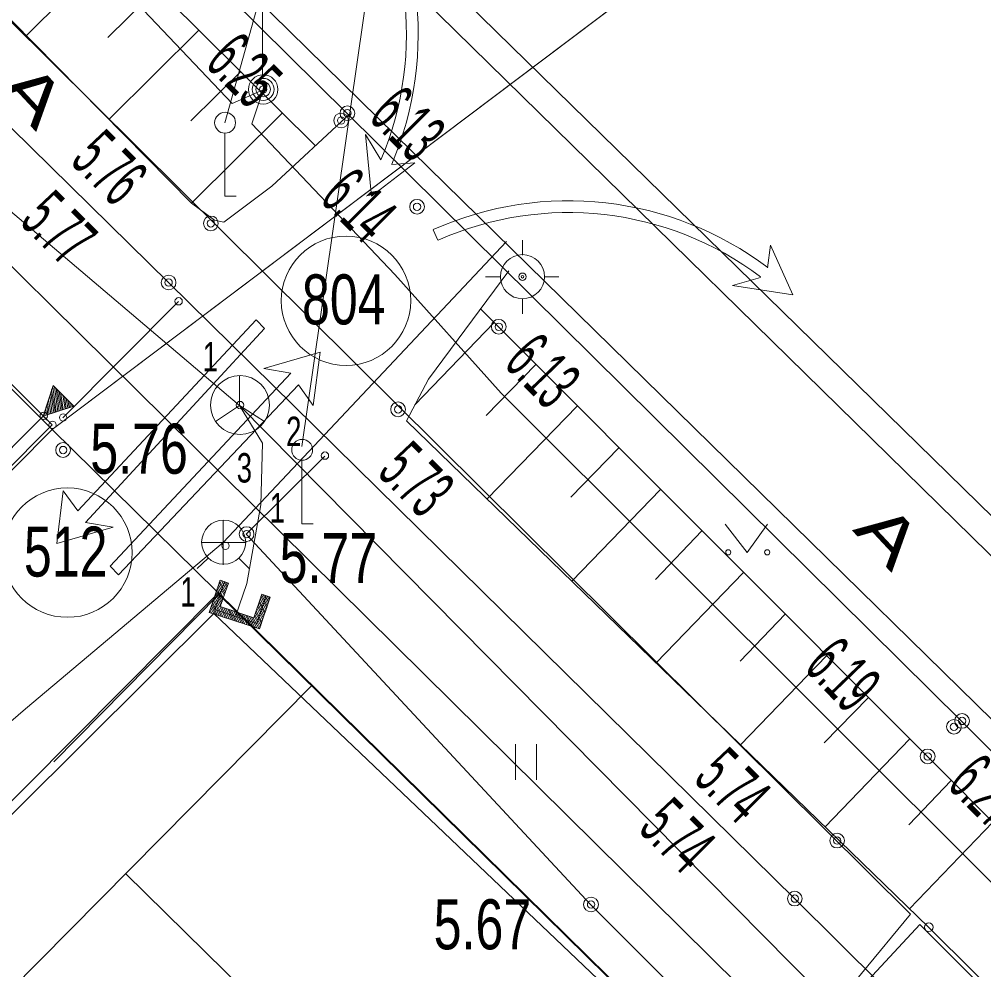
# Model space of a CAD drawing. Extents: x -1681 to 532, y 0 to 8657.
# Drawn here: x 532.25365 to 532.27005, y 6469.84776 to 6469.86393 of the extents above; entities that cross this region are included whole.
import ezdxf

# ---------------------------------------------------------------- set-up
doc = ezdxf.new("R2010")
doc.units = 0
doc.header["$LTSCALE"] = 0.00039
for name, color, linetype, lineweight in [('11', 7, 'Continuous', 13), ('12', 7, 'Continuous', 13), ('13', 7, 'Continuous', 13), ('14', 7, 'Continuous', 13), ('16', 7, 'Continuous', 13), ('17', 7, 'Continuous', 13), ('18', 7, 'Continuous', 13), ('19', 7, 'Continuous', 13), ('2', 7, 'Continuous', 13), ('20', 7, 'Continuous', 13), ('23', 7, 'Continuous', 13), ('26', 7, 'Continuous', 13), ('27', 7, 'Continuous', 13), ('28', 7, 'Continuous', 13), ('3', 7, 'Continuous', 13), ('33', 7, 'Continuous', 13), ('34', 7, 'Continuous', 13), ('37', 7, 'Continuous', 13), ('39', 7, 'Continuous', 13), ('5', 7, 'Continuous', 13), ('7', 7, 'Continuous', 13), ('8', 7, 'Continuous', 13), ('9', 7, 'Continuous', 13)]:
    doc.layers.add(name, color=color, linetype=linetype, lineweight=lineweight)
doc.layers.add('31', color=7, linetype='Continuous')
doc.layers.add('32', color=7, linetype='Continuous')

msp = doc.modelspace()

# ---------------------------------------------------------------- linework, layer by layer
at = {"layer": '11'}
for p, q in [((532.25712, 6469.8554), (532.25712, 6469.85465)), ((532.25675, 6469.85503), (532.2575, 6469.85503)), ((532.25686, 6469.85476), (532.25668, 6469.85459)), ((532.25739, 6469.85476), (532.25756, 6469.85459))]:
    msp.add_line(p, q, dxfattribs=at)
msp.add_circle((532.257128, 6469.855034), 0.000375, dxfattribs=at)
msp.add_circle((532.257128, 6469.855034), 0.000375, dxfattribs=at)
at = {"layer": '12'}
for points in [[(532.25495, 6469.86697), (532.26005, 6469.86196), (532.2767, 6469.84564), (532.2817, 6469.84096)], [(532.24927, 6469.84833), (532.25376, 6469.8522), (532.25712, 6469.85503), (532.26194, 6469.86015)]]:
    msp.add_lwpolyline(points, dxfattribs=at)
at = {"layer": '13'}
for centre in [(532.2592089, 6469.859142), (532.2592089, 6469.859142), (532.2544706, 6469.8548571), (532.2544706, 6469.8548571)]:
    msp.add_circle(centre, 0.0011, dxfattribs=at)
at = {"layer": '14'}
for p, q in [((532.25779, 6469.86298), (532.25779, 6469.86498)), ((532.2578, 6469.86273), (532.25785, 6469.86273))]:
    msp.add_line(p, q, dxfattribs=at)
for radius in [0.00025, 0.00025, 0.0001875, 0.0001875, 0.000125, 0.000125, 6.25e-05, 6.25e-05]:
    msp.add_circle((532.2578, 6469.862737), radius, dxfattribs=at)
at = {"layer": '16'}
for points in [[(532.28124, 6469.84046), (532.27778, 6469.84392), (532.26968, 6469.85199), (532.25923, 6469.86233), (532.25475, 6469.86676)], [(532.25276, 6469.86468), (532.25658, 6469.8608), (532.25697, 6469.86051), (532.25713, 6469.86048), (532.25795, 6469.86109), (532.25928, 6469.86233)], [(532.25184, 6469.86372), (532.25619, 6469.85945), (532.26684, 6469.84897), (532.27493, 6469.84094), (532.27845, 6469.83745)], [(532.26198, 6469.85965), (532.26061, 6469.85781), (532.26024, 6469.8571), (532.26912, 6469.84848), (532.27144, 6469.84618), (532.27824, 6469.83945), (532.27932, 6469.83839)]]:
    msp.add_lwpolyline(points, dxfattribs=at)
at = {"layer": '17'}
for centre in [(532.259232, 6469.862332), (532.259232, 6469.862332), (532.259127, 6469.862208), (532.259127, 6469.862208), (532.260417, 6469.860741), (532.260417, 6469.860741), (532.25691, 6469.860458), (532.25691, 6469.860458), (532.256192, 6469.859452), (532.256192, 6469.859452), (532.261807, 6469.8587), (532.261807, 6469.8587), (532.260095, 6469.857295), (532.260095, 6469.857295), (532.254397, 6469.856603), (532.254397, 6469.856603), (532.257519, 6469.855173), (532.257519, 6469.855173), (532.269687, 6469.851994), (532.269687, 6469.851994), (532.269549, 6469.851895), (532.269549, 6469.851895), (532.269102, 6469.851391), (532.269102, 6469.851391), (532.267562, 6469.849959), (532.267562, 6469.849959), (532.263376, 6469.848872), (532.263376, 6469.848872), (532.266842, 6469.848972), (532.266842, 6469.848972)]:
    msp.add_circle(centre, 0.000125, dxfattribs=at)
at = {"layer": '18'}
for points in [[(532.05313, 6470.05452), (532.06709, 6470.0413), (532.09635, 6470.01351), (532.11377, 6469.9971), (532.12592, 6469.9855), (532.13068, 6469.98101), (532.13874, 6469.97281), (532.15103, 6469.96033), (532.16643, 6469.94491), (532.19183, 6469.91959), (532.21544, 6469.89559), (532.22732, 6469.88377), (532.23375, 6469.87747), (532.25421, 6469.85695), (532.28288, 6469.87856), (532.21876, 6469.94228), (532.22997, 6469.95358), (532.19888, 6469.98428), (532.1612, 6470.02149), (532.09119, 6470.09064)], [(532.20361, 6469.84724), (532.20241, 6469.8412), (532.20421, 6469.83941), (532.22062, 6469.82306), (532.25421, 6469.85695), (532.23375, 6469.87747)], [(532.22062, 6469.82306), (532.22551, 6469.81827), (532.23952, 6469.80452), (532.27276, 6469.8387), (532.25421, 6469.85695)], [(532.22062, 6469.82306), (532.22551, 6469.81827), (532.23952, 6469.80452), (532.27276, 6469.8387), (532.25421, 6469.85695)]]:
    msp.add_lwpolyline(points, close=True, dxfattribs=at)
msp.add_lwpolyline([(532.32724, 6469.88958), (532.31985, 6469.8959), (532.35222, 6469.92847), (532.34149, 6469.93753), (532.33583, 6469.93184), (532.28288, 6469.87856), (532.25421, 6469.85695), (532.27276, 6469.8387), (532.29183, 6469.81986)], dxfattribs=at)
at = {"layer": '19'}
for p, q in [((532.25636, 6469.85913), (532.25439, 6469.85715)), ((532.26566, 6469.85534), (532.26603, 6469.85486)), ((532.26603, 6469.85486), (532.26638, 6469.85534)), ((532.26209, 6469.8516), (532.26209, 6469.85099)), ((532.26245, 6469.8516), (532.26245, 6469.85099))]:
    msp.add_line(p, q, dxfattribs=at)
msp.add_lwpolyline([(532.24093, 6469.80601), (532.2479, 6469.81436), (532.25498, 6469.82104), (532.25932, 6469.82492), (532.26483, 6469.83033), (532.27347, 6469.8386), (532.26856, 6469.84367), (532.26337, 6469.84887), (532.25751, 6469.85517), (532.25885, 6469.8565)], dxfattribs=at)
for centre in [(532.2657102, 6469.8548631), (532.2657102, 6469.8548631), (532.2663732, 6469.8548631), (532.2663732, 6469.8548631)]:
    msp.add_circle(centre, 4.4e-05, dxfattribs=at)
at = {"layer": '2'}
msp.add_line((532.25421, 6469.85703), (532.24973, 6469.86152), dxfattribs=at)
msp.add_lwpolyline([(532.24883, 6469.85193), (532.25406, 6469.85718), (532.25421, 6469.85703), (532.24898, 6469.85177)], close=True, dxfattribs=at)
msp.add_lwpolyline([(532.25421, 6469.85703), (532.24898, 6469.85177), (532.2446, 6469.85616)], dxfattribs=at)
at = {"layer": '20'}
for p, q in [((532.25422, 6469.86621), (532.25869, 6469.86178)), ((532.25529, 6469.86516), (532.25377, 6469.86365)), ((532.256, 6469.86445), (532.25516, 6469.86362)), ((532.25671, 6469.86375), (532.25518, 6469.86223)), ((532.25742, 6469.86304), (532.25657, 6469.8622)), ((532.25813, 6469.86234), (532.25658, 6469.8608)), ((532.26173, 6469.85877), (532.26038, 6469.85737)), ((532.26244, 6469.85806), (532.26159, 6469.85719)), ((532.26314, 6469.85735), (532.26161, 6469.85577)), ((532.26385, 6469.85664), (532.26303, 6469.8558)), ((532.26456, 6469.85593), (532.26305, 6469.85437)), ((532.26526, 6469.85523), (532.26447, 6469.8544)), ((532.26597, 6469.85452), (532.26448, 6469.85298)), ((532.26668, 6469.85381), (532.26591, 6469.85301)), ((532.26738, 6469.8531), (532.26592, 6469.85159)), ((532.26809, 6469.85239), (532.26734, 6469.85162)), ((532.2688, 6469.85169), (532.26735, 6469.85019)), ((532.2695, 6469.85098), (532.26878, 6469.85023)), ((532.27021, 6469.85027), (532.26879, 6469.8488))]:
    msp.add_line(p, q, dxfattribs=at)
msp.add_lwpolyline([(532.28063, 6469.8398), (532.27713, 6469.84332), (532.2691, 6469.85139), (532.2618, 6469.8587), (532.2615, 6469.859)], dxfattribs=at)
at = {"layer": '26'}
for p, q in [((532.26221, 6469.85992), (532.26221, 6469.86017)), ((532.26183, 6469.85955), (532.26158, 6469.85955)), ((532.26258, 6469.85955), (532.26283, 6469.85955)), ((532.26221, 6469.85917), (532.26221, 6469.85892))]:
    msp.add_line(p, q, dxfattribs=at)
for radius in [0.000375, 0.000375, 2.2e-05, 2.2e-05]:
    msp.add_circle((532.262211, 6469.859551), radius, dxfattribs=at)
at = {"layer": '27'}
msp.add_lwpolyline([(532.24035, 6469.85172), (532.25664, 6469.86874), (532.28329, 6469.84267), (532.24041, 6469.79635), (532.21228, 6469.82197)], close=True, dxfattribs=at)
at = {"layer": '28'}
for centre, radius in [((532.259127, 6469.862208), 6.25e-05), ((532.259127, 6469.862208), 6.25e-05), ((532.259232, 6469.862332), 6.25e-05), ((532.259232, 6469.862332), 6.25e-05), ((532.260417, 6469.860741), 6.25e-05), ((532.260417, 6469.860741), 6.25e-05), ((532.25691, 6469.860458), 6.25e-05), ((532.25691, 6469.860458), 6.25e-05), ((532.256192, 6469.859452), 6.25e-05), ((532.256192, 6469.859452), 6.25e-05), ((532.262211, 6469.859551), 6.25e-05), ((532.262211, 6469.859551), 6.25e-05), ((532.256362, 6469.859133), 6.25e-05), ((532.256362, 6469.859133), 6.25e-05), ((532.261807, 6469.8587), 6.25e-05), ((532.261807, 6469.8587), 6.25e-05), ((532.257406, 6469.857368), 6.25e-05), ((532.257406, 6469.857368), 6.25e-05), ((532.260095, 6469.857295), 6.25e-05), ((532.260095, 6469.857295), 6.25e-05), ((532.2540674, 6469.8571828), 6.25e-05), ((532.2540674, 6469.8571828), 6.25e-05), ((532.254398, 6469.857155), 6.25e-05), ((532.254398, 6469.857155), 6.25e-05), ((532.254218, 6469.857032), 6.25e-05), ((532.254218, 6469.857032), 6.25e-05), ((532.254397, 6469.856603), 6.25e-05), ((532.254397, 6469.856603), 6.25e-05), ((532.258851, 6469.856507), 6.25e-05), ((532.258851, 6469.856507), 6.25e-05), ((532.257519, 6469.855173), 6.25e-05), ((532.257519, 6469.855173), 6.25e-05), ((532.25716, 6469.854972), 6.25e-05), ((532.25716, 6469.854972), 6.25e-05), ((532.269549, 6469.851895), 6.25e-05), ((532.269549, 6469.851895), 6.25e-05), ((532.269687, 6469.851994), 6.25e-05), ((532.269687, 6469.851994), 6.25e-05), ((532.269102, 6469.851391), 6.25e-05), ((532.269102, 6469.851391), 6.25e-05), ((532.267562, 6469.849959), 6.25e-05), ((532.267562, 6469.849959), 6.25e-05), ((532.266842, 6469.848972), 6.25e-05), ((532.266842, 6469.848972), 6.25e-05), ((532.263376, 6469.848872), 6.25e-05), ((532.263376, 6469.848872), 6.25e-05), ((532.269121, 6469.848485), 7.5e-05), ((532.269121, 6469.848485), 7.5e-05)]:
    msp.add_circle(centre, radius, dxfattribs=at)
at = {"layer": '3'}
for p, q in [((532.25406, 6469.85718), (532.25423, 6469.8577)), ((532.25422, 6469.85768), (532.25428, 6469.85725)), ((532.25425, 6469.85768), (532.25431, 6469.85726)), ((532.25417, 6469.85752), (532.25421, 6469.85723)), ((532.25419, 6469.85757), (532.25424, 6469.85724)), ((532.2542, 6469.85763), (532.25426, 6469.85725)), ((532.25428, 6469.85765), (532.25433, 6469.85727)), ((532.2543, 6469.85762), (532.25436, 6469.85728)), ((532.25433, 6469.85759), (532.25438, 6469.85729)), ((532.25436, 6469.85756), (532.2544, 6469.85729)), ((532.25439, 6469.85754), (532.25443, 6469.8573)), ((532.25442, 6469.85751), (532.25445, 6469.85731)), ((532.25412, 6469.85735), (532.25414, 6469.8572)), ((532.25413, 6469.85741), (532.25416, 6469.85721)), ((532.25415, 6469.85746), (532.25419, 6469.85722)), ((532.25445, 6469.85748), (532.25448, 6469.85732)), ((532.25448, 6469.85745), (532.2545, 6469.85733)), ((532.25451, 6469.85742), (532.25452, 6469.85734)), ((532.25454, 6469.85739), (532.25455, 6469.85734)), ((532.25457, 6469.85736), (532.25457, 6469.85735)), ((532.25407, 6469.85719), (532.25407, 6469.85718)), ((532.25408, 6469.85724), (532.25409, 6469.85719)), ((532.2541, 6469.8573), (532.25412, 6469.8572))]:
    msp.add_line(p, q, dxfattribs=at)
msp.add_lwpolyline([(532.25406, 6469.85718), (532.25458, 6469.85735), (532.25423, 6469.8577)], dxfattribs=at)
at = {"layer": '33'}
msp.add_lwpolyline([(532.23431, 6469.87784), (532.23518, 6469.87786), (532.27271, 6469.84076), (532.27275, 6469.83971)], dxfattribs=at)
at = {"layer": '34'}
for p, q in [((532.25715, 6469.86092), (532.25715, 6469.86199)), ((532.25715, 6469.86092), (532.25734, 6469.86092)), ((532.26069, 6469.86035), (532.26077, 6469.86017)), ((532.25846, 6469.85535), (532.25846, 6469.85642)), ((532.25846, 6469.85535), (532.25865, 6469.85535)), ((532.25424, 6469.8513), (532.25705, 6469.85415)), ((532.2461, 6469.83993), (532.25863, 6469.8526)), ((532.25546, 6469.8494), (532.26675, 6469.83829))]:
    msp.add_line(p, q, dxfattribs=at)
for points in [[(532.25846, 6469.85666), (532.26148, 6469.87766), (532.25715, 6469.86217)], [(532.2598, 6469.86154), (532.25954, 6469.86197), (532.25964, 6469.86092), (532.26038, 6469.86149), (532.25998, 6469.86146)], [(532.2598, 6469.86154), (532.25954, 6469.86197), (532.25964, 6469.86092), (532.26038, 6469.86149), (532.25998, 6469.86146)], [(532.26626, 6469.85954), (532.26578, 6469.8594), (532.26681, 6469.85924), (532.26643, 6469.86009), (532.26638, 6469.8597)], [(532.26626, 6469.85954), (532.26578, 6469.8594), (532.26681, 6469.85924), (532.26643, 6469.86009), (532.26638, 6469.8597)]]:
    msp.add_lwpolyline(points, dxfattribs=at)
for points in [[(532.25525, 6469.85529), (532.25478, 6469.85537), (532.25782, 6469.85867), (532.25768, 6469.85882), (532.25465, 6469.85557), (532.2544, 6469.85591), (532.25429, 6469.85501)], [(532.25768, 6469.85882), (532.25782, 6469.85867), (532.25478, 6469.85537), (532.25525, 6469.85529), (532.25429, 6469.85501), (532.2544, 6469.85591), (532.25465, 6469.85557)], [(532.25781, 6469.85799), (532.25827, 6469.85791), (532.2552, 6469.85463), (532.25534, 6469.85448), (532.2584, 6469.85771), (532.25865, 6469.85736), (532.25877, 6469.85827)], [(532.25534, 6469.85448), (532.2552, 6469.85463), (532.25827, 6469.85791), (532.25781, 6469.85799), (532.25877, 6469.85827), (532.25865, 6469.85736), (532.2584, 6469.85771)], [(532.23022, 6469.82722), (532.24344, 6469.81424), (532.2699, 6469.8415), (532.25696, 6469.85382)]]:
    msp.add_lwpolyline(points, close=True, dxfattribs=at)
for centre in [(532.257152, 6469.8621702), (532.257152, 6469.8621702), (532.258463, 6469.8566062), (532.258463, 6469.8566062)]:
    msp.add_circle(centre, 0.00017783, dxfattribs=at)
for centre, radius, start, end in [((532.2547984, 6469.8636693), 0.00563813, 336.95943, 37.9609), ((532.2547984, 6469.8636693), 0.00543813, 336.95943, 37.9609), ((532.2629886, 6469.8552045), 0.00563813, 53.01507, 114.01654), ((532.2629886, 6469.8552045), 0.00543813, 53.01507, 114.01654)]:
    msp.add_arc(centre, radius, start, end, dxfattribs=at)
at = {"layer": '37'}
msp.add_lwpolyline([(532.23952, 6469.80452), (532.27276, 6469.8387), (532.25421, 6469.85695), (532.22062, 6469.82306)], close=True, dxfattribs=at)
at = {"layer": '39'}
msp.add_line((532.25781, 6469.8534), (532.2699, 6469.8415), dxfattribs=at)
msp.add_lwpolyline([(532.23019, 6469.82714), (532.25703, 6469.85416), (532.2699, 6469.8415), (532.24328, 6469.81414)], close=True, dxfattribs=at)
at = {"layer": '5'}
msp.add_line((532.25632, 6469.8684), (532.27437, 6469.85069), dxfattribs=at)
at = {"layer": '7'}
for points in [[(532.25389, 6469.86587), (532.25577, 6469.86408), (532.25727, 6469.8625), (532.2578, 6469.86273)], [(532.28036, 6469.83952), (532.27743, 6469.84249), (532.27763, 6469.84309), (532.27699, 6469.84289), (532.27026, 6469.84917), (532.26185, 6469.85757), (532.26004, 6469.85959), (532.25761, 6469.86215), (532.2578, 6469.86273), (532.25727, 6469.8625), (532.25577, 6469.86408), (532.25389, 6469.86587)], [(532.25274, 6469.86466), (532.26881, 6469.84871), (532.26631, 6469.84568)], [(532.26631, 6469.84568), (532.26881, 6469.84871), (532.25274, 6469.86466)], [(532.2578, 6469.86273), (532.25761, 6469.86215), (532.26004, 6469.85959), (532.26185, 6469.85757), (532.27026, 6469.84917), (532.27699, 6469.84289), (532.27763, 6469.84309)], [(532.26632, 6469.84568), (532.26897, 6469.84853), (532.27923, 6469.83829)], [(532.27923, 6469.83829), (532.26897, 6469.84853), (532.26632, 6469.84568)]]:
    msp.add_lwpolyline(points, dxfattribs=at)
at = {"layer": '8'}
msp.add_line((532.2574, 6469.85736), (532.25782, 6469.85709), dxfattribs=at)
msp.add_lwpolyline([(532.2574, 6469.85786), (532.2574, 6469.85736), (532.25699, 6469.85709)], dxfattribs=at)
msp.add_circle((532.257406, 6469.857368), 0.0005, dxfattribs=at)
msp.add_circle((532.257406, 6469.857368), 0.0005, dxfattribs=at)
at = {"layer": '9'}
for p, q in [((532.2574, 6469.85736), (532.27778, 6469.83673)), ((532.25688, 6469.85384), (532.25707, 6469.85439)), ((532.25721, 6469.85434), (532.25707, 6469.85439)), ((532.25698, 6469.85389), (532.25714, 6469.85436)), ((532.25711, 6469.85406), (532.25702, 6469.85425)), ((532.25712, 6469.85409), (532.25703, 6469.85428)), ((532.25714, 6469.85413), (532.25704, 6469.85431)), ((532.25715, 6469.85416), (532.25705, 6469.85435)), ((532.25716, 6469.85419), (532.25706, 6469.85438)), ((532.25707, 6469.85394), (532.25721, 6469.85434)), ((532.25717, 6469.85423), (532.25709, 6469.85438)), ((532.25718, 6469.85426), (532.25713, 6469.85437)), ((532.25719, 6469.85429), (532.25716, 6469.85436)), ((532.2572, 6469.85433), (532.25719, 6469.85434)), ((532.25712, 6469.85376), (532.25696, 6469.85408)), ((532.25716, 6469.85375), (532.25697, 6469.85411)), ((532.25708, 6469.85396), (532.25699, 6469.85415)), ((532.25709, 6469.85399), (532.257, 6469.85418)), ((532.2571, 6469.85402), (532.25701, 6469.85421)), ((532.25778, 6469.85415), (532.25764, 6469.85375)), ((532.25785, 6469.85413), (532.25769, 6469.85365)), ((532.25792, 6469.8541), (532.25774, 6469.85356)), ((532.25785, 6469.85388), (532.25775, 6469.85407)), ((532.25786, 6469.85392), (532.25776, 6469.85411)), ((532.25787, 6469.85395), (532.25777, 6469.85414)), ((532.25792, 6469.8541), (532.25778, 6469.85415)), ((532.25788, 6469.85398), (532.2578, 6469.85414)), ((532.25789, 6469.85402), (532.25783, 6469.85413)), ((532.2579, 6469.85405), (532.25787, 6469.85412)), ((532.25791, 6469.85408), (532.2579, 6469.85411)), ((532.25696, 6469.85382), (532.25691, 6469.85391)), ((532.25699, 6469.85381), (532.25692, 6469.85395)), ((532.25702, 6469.8538), (532.25693, 6469.85398)), ((532.25706, 6469.85378), (532.25694, 6469.85401)), ((532.25709, 6469.85377), (532.25695, 6469.85405)), ((532.25764, 6469.85375), (532.25707, 6469.85394)), ((532.25719, 6469.85374), (532.25709, 6469.85393)), ((532.25722, 6469.85373), (532.25713, 6469.85392)), ((532.25726, 6469.85372), (532.25716, 6469.85391)), ((532.25729, 6469.85371), (532.2572, 6469.8539)), ((532.25779, 6469.85372), (532.2577, 6469.8539)), ((532.2578, 6469.85375), (532.25771, 6469.85394)), ((532.25781, 6469.85378), (532.25772, 6469.85397)), ((532.25782, 6469.85382), (532.25773, 6469.85401)), ((532.25783, 6469.85385), (532.25774, 6469.85404)), ((532.25774, 6469.85356), (532.25688, 6469.85384)), ((532.25689, 6469.85384), (532.25689, 6469.85385)), ((532.25692, 6469.85383), (532.2569, 6469.85388)), ((532.25769, 6469.85365), (532.25698, 6469.85389)), ((532.25733, 6469.85369), (532.25723, 6469.85388)), ((532.25736, 6469.85368), (532.25726, 6469.85387)), ((532.25739, 6469.85367), (532.2573, 6469.85386)), ((532.25743, 6469.85366), (532.25733, 6469.85385)), ((532.25746, 6469.85365), (532.25736, 6469.85384)), ((532.25749, 6469.85364), (532.2574, 6469.85383)), ((532.25753, 6469.85363), (532.25743, 6469.85382)), ((532.25756, 6469.85362), (532.25746, 6469.85381)), ((532.25759, 6469.85361), (532.2575, 6469.8538)), ((532.25763, 6469.85359), (532.25753, 6469.85378)), ((532.25766, 6469.85358), (532.25757, 6469.85377)), ((532.25769, 6469.85357), (532.2576, 6469.85376)), ((532.25773, 6469.85356), (532.25763, 6469.85375)), ((532.25775, 6469.85358), (532.25765, 6469.85377)), ((532.25776, 6469.85362), (532.25766, 6469.8538)), ((532.25777, 6469.85365), (532.25767, 6469.85384)), ((532.25778, 6469.85368), (532.25768, 6469.85387))]:
    msp.add_line(p, q, dxfattribs=at)
for points in [[(532.25114, 6469.86299), (532.25222, 6469.86175), (532.2574, 6469.85736)], [(532.25733, 6469.85377), (532.25752, 6469.85433), (532.25776, 6469.85567), (532.25779, 6469.85672), (532.2574, 6469.85736)]]:
    msp.add_lwpolyline(points, dxfattribs=at)

# ---------------------------------------------------------------- texts
at = {"layer": '16', "width": 1.4}
for p in [(532.25326, 6469.86274), (532.26781, 6469.85524)]:
    msp.add_text('A', height=0.0008, rotation=313, dxfattribs=at).set_placement(p)
at = {"layer": '17', "width": 0.5}
for s, rotation, p in [('6.25', 315, (532.25679, 6469.86316)), ('6.13', 315, (532.25957, 6469.86225)), ('5.76', 315, (532.2545, 6469.8615)), ('6.14', 315, (532.25874, 6469.86086)), ('5.77', 315, (532.25364, 6469.86047)), ('6.13', 314, (532.26187, 6469.85806)), ('5.73', 315, (532.25972, 6469.8562)), ('6.19', 314, (532.26698, 6469.85289)), ('5.74', 315, (532.2651, 6469.85099)), ('6.27', 315, (532.26941, 6469.85089)), ('5.74', 315, (532.26416, 6469.85014))]:
    msp.add_text(s, height=0.00085, rotation=rotation, dxfattribs=at).set_placement(p)
at = {"layer": '17', "width": 0.75}
for s, p in [('5.76', (532.25486, 6469.8562)), ('5.77', (532.25808, 6469.85434)), ('5.67', (532.2607, 6469.84811))]:
    msp.add_text(s, height=0.00085, dxfattribs=at).set_placement(p)
at = {"layer": '23', "width": 0.7}
for s, p in [('1', (532.25677, 6469.85794)), ('2', (532.25819, 6469.85667)), ('3', (532.25735, 6469.85605)), ('1', (532.25791, 6469.85537)), ('1', (532.25639, 6469.85394))]:
    msp.add_text(s, height=0.0005, dxfattribs=at).set_placement(p)
at = {"layer": '31', "width": 0.75}
msp.add_text('512', height=0.00085, dxfattribs=at).set_placement((532.25373, 6469.85445))
at = {"layer": '32', "width": 0.75}
msp.add_text('804', height=0.00085, dxfattribs=at).set_placement((532.25846, 6469.85874))

doc.saveas('drawing.dxf')
